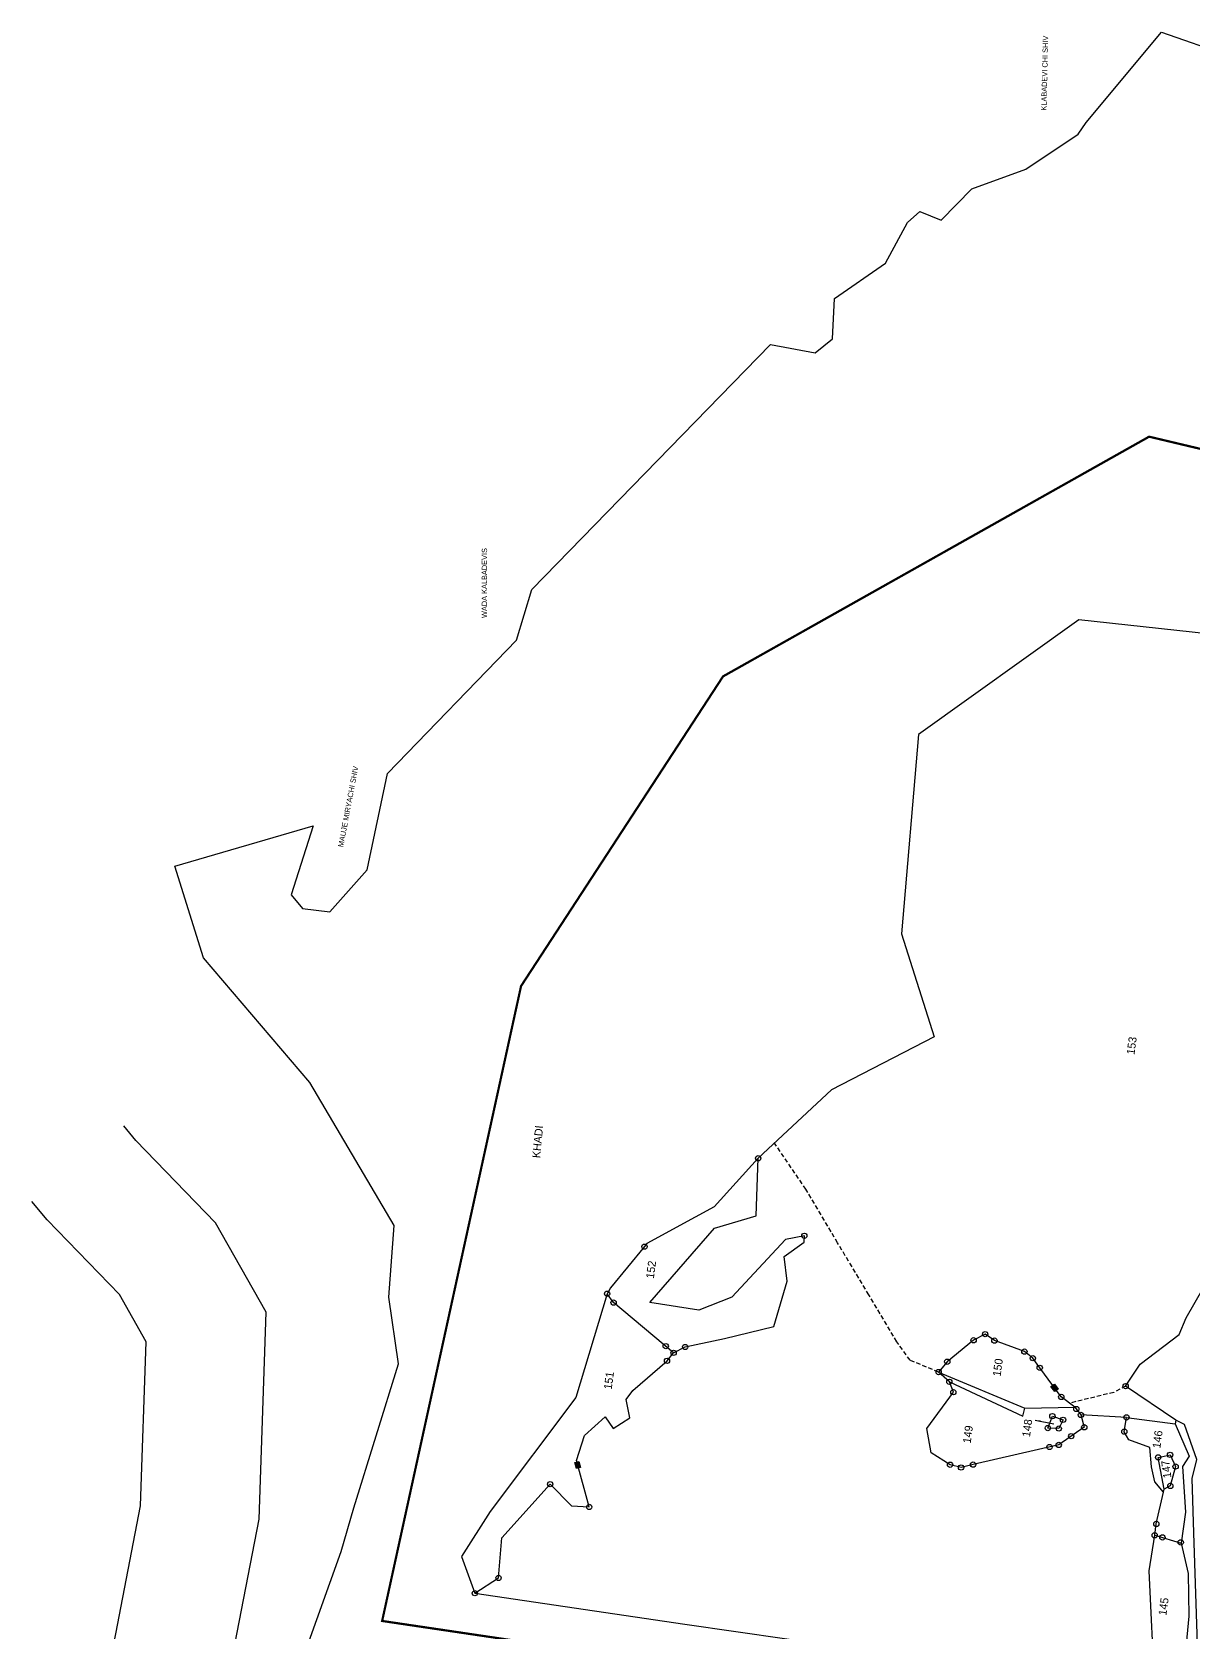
# Model space of a CAD drawing. Header units: metres. Extents: x 316291 to 322492, y 1878982 to 1885522.
# Drawn here: x 316515 to 317850, y 1883682 to 1885522 of the extents above; entities that cross this region are included whole.
import ezdxf

# ---------------------------------------------------------------- set-up
doc = ezdxf.new("R2010")
doc.units = ezdxf.units.M
doc.linetypes.add('DASHDOT', pattern=[1, 0.5, -0.25, 0, -0.25])
doc.linetypes.add('DASHED', pattern=[0.75, 0.5, -0.25])
for name, color, linetype in [('LINE_FOOTPATH', 1, 'DASHED'), ('NATIONAL HIGHWAY', 20, 'Continuous'), ('OFF', 1, 'Continuous'), ('POLY_PARCEL', 6, 'Continuous'), ('POLY_ROAD', 30, 'Continuous'), ('POLY_WATER', 4, 'Continuous'), ('SYM_ARROW', 1, 'Continuous'), ('SYM_STONE', 1, 'Continuous'), ('TEXT_MAPIN', 7, 'Continuous'), ('TEXT_MAPOUT', 7, 'Continuous'), ('TEXT_PARCEL', 7, 'Continuous'), ('V_BOUND_STREAM_LINE', 7, 'DASHDOT')]:
    doc.layers.add(name, color=color, linetype=linetype)
doc.styles.add('TEXT_MAP', font='')
doc.styles.get('TEXT_MAP').set_extended_font_data('Kruti Dev 050')
doc.dimstyles.get("Standard").update_dxf_attribs({"dimtxt": 0.18, "dimasz": 0.18, "dimexe": 0.18, "dimexo": 0.0625, "dimgap": 0.09, "dimtad": 0, "dimtih": 1, "dimtoh": 1, "dimdec": 4, "dimzin": 0, "dimdsep": 46, "dimtxsty": 'Standard', "dimcen": 0.09, "dimadec": 0, "dimazin": 0, "dimtfac": 1, "dimtdec": 4, "dimtofl": 0, "dimtmove": 0, "dimatfit": 3, "dimfxl": 1, "dimtolj": 1, "dimtzin": 0, "dimarcsym": 0})

# ---------------------------------------------------------------- blocks, each defined once
blk = doc.blocks.new('STONE')
blk.add_circle((0, 0), 0.851)
blk = doc.blocks.new('STONESQUAREFILLED')
blk.add_hatch(color=256).paths.add_polyline_path([(0.7, -0.48), (0.7, 0.48), (-0.7, 0.48), (-0.7, -0.48)])
blk.add_lwpolyline([(-0.7, 0.48), (0.7, 0.48), (0.7, -0.48), (-0.7, -0.48)], close=True)
blk = doc.blocks.new('TEXTARROW')
blk.add_leader([(0.04, -0.01), (8.68, -0.01)], dimstyle='Standard', override={"dimtxt": 2.5, "dimasz": 2.5, "dimexe": 1.25, "dimexo": 0.625, "dimgap": 0.625, "dimtad": 1, "dimtih": 0, "dimtoh": 0, "dimzin": 8, "dimcen": 2.5, "dimtofl": 1})

msp = doc.modelspace()

# ---------------------------------------------------------------- linework, layer by layer
at = {"layer": 'LINE_FOOTPATH', "ltscale": 10}
for points in [[(317557.7, 1883981.2), (317524.8, 1883994.7), (317509.6, 1884016.1), (317477.3, 1884070), (317441.5, 1884129.7), (317405, 1884191.4), (317368.8, 1884244.6)], [(317772.8, 1883965), (317759.2, 1883957.8), (317708.3, 1883945.4)]]:
    msp.add_lwpolyline(points, dxfattribs=at)
at = {"layer": 'NATIONAL HIGHWAY'}
for p, q in [((316634.2, 1884247.5), (316620.2, 1884264.5)), ((316725.7, 1884152.8), (316634.2, 1884247.5)), ((316532.2, 1884156.3), (316514.7, 1884177.4)), ((316615.4, 1884070.2), (316532.2, 1884156.3)), ((316784.1, 1884050.1), (316725.7, 1884152.8)), ((316646.1, 1884016.1), (316615.4, 1884070.2)), ((316776, 1883811.9), (316784.1, 1884050.1)), ((316639.7, 1883827.4), (316646.1, 1884016.1)), ((316604.9, 1883648.2), (316639.7, 1883827.4)), ((316737.6, 1883614.1), (316776, 1883811.9))]:
    msp.add_line(p, q, dxfattribs=at)
at = {"layer": 'OFF'}
msp.add_lwpolyline([(317570, 1883970), (317557.7, 1883981.2)], dxfattribs=at)
at = {"layer": 'POLY_PARCEL'}
for points in [[(317252.8, 1884003.3), (317266.1, 1884010), (317311.5, 1884019.6), (317368.2, 1884033.4), (317383.6, 1884085.7), (317379.8, 1884113.9), (317403, 1884130.7), (317403.2, 1884137.9), (317381.6, 1884133.8), (317319.7, 1884067.3), (317281.9, 1884052.3), (317225.3, 1884061.3), (317299.7, 1884146.6), (317347.9, 1884161), (317350.1, 1884227.1)], [(317830.7, 1883925.7), (317772.8, 1883965), (317789.4, 1883990.4), (317834.3, 1884024.2), (317842.4, 1884043.4), (317895.8, 1884136.4)], [(317252.8, 1884003.3), (317183.8, 1884061.1), (317176.3, 1884071.3)], [(317714.3, 1883940.9), (317698.8, 1883952.6), (317674, 1883986.1), (317666.1, 1883997.1), (317656.3, 1884004.7), (317621.8, 1884017.4), (317611.2, 1884024.8), (317597.9, 1884017.7), (317567.6, 1883993.1), (317557.7, 1883981.2)], [(317024.1, 1883726.8), (317051.4, 1883744.4), (317055, 1883790.7), (317110.8, 1883852.2), (317135.2, 1883827.4), (317155.7, 1883826), (317140.9, 1883879.6), (317150.4, 1883908.1), (317174, 1883929.8), (317183.3, 1883916.3), (317202.5, 1883928.4), (317198.4, 1883949.8), (317205.8, 1883960), (317245.2, 1883994.1), (317252.8, 1884003.3)], [(317721.4, 1883931.9), (317725.2, 1883917.7), (317695.8, 1883897.4), (317597.3, 1883874.7), (317583.5, 1883871.4), (317570.8, 1883874.6), (317549, 1883888.2), (317544.1, 1883916.1), (317574.6, 1883958), (317570, 1883970)], [(317657, 1883939.8), (317714.3, 1883940.9)], [(317714.3, 1883940.9), (317721.4, 1883931.9)], [(317683.3, 1883916.8), (317688.5, 1883930.4), (317700.8, 1883926.2), (317695.9, 1883916.2)], [(317773.8, 1883929), (317721.4, 1883931.9)], [(317816.5, 1883843.2), (317806.5, 1883854.9), (317802.4, 1883872), (317800.5, 1883894.3), (317776.5, 1883903.1), (317771.3, 1883912.6), (317773.8, 1883929)], [(317773.8, 1883929), (317829.9, 1883921.7)], [(317695.9, 1883916.2), (317683.3, 1883916.8)], [(317816.5, 1883843.2), (317817.3, 1883846.4)], [(317806.2, 1883793.4), (317808.1, 1883806.5), (317816.5, 1883843.2)], [(317806.5, 1883615.9), (317799.9, 1883752.4), (317806.2, 1883793.4)], [(317806.2, 1883793.4), (317836.8, 1883784.5)]]:
    msp.add_lwpolyline(points, dxfattribs=at)
msp.add_lwpolyline([(317817.3, 1883846.4), (317810.2, 1883883), (317823.9, 1883886), (317830.3, 1883872.5), (317824.2, 1883850.2)], close=True, dxfattribs=at)
at = {"layer": 'POLY_ROAD'}
for points in [[(317557.7, 1883981.2), (317657, 1883939.8)], [(317570, 1883970), (317654.5, 1883930.6), (317657, 1883939.8)], [(317862.2, 1883446.1), (317829.7, 1883526.7), (317819, 1883557.7), (317856.4, 1883644.9), (317851.1, 1883796.4), (317849.4, 1883858.9), (317854.8, 1883880.5), (317840.5, 1883920.9), (317830.7, 1883925.7)], [(317830.7, 1883925.7), (317829.9, 1883921.7)], [(317829.9, 1883921.7), (317845.9, 1883884.4), (317838.3, 1883872.4), (317841.6, 1883820.2), (317836.8, 1883784.5)], [(317836.8, 1883784.5), (317844.6, 1883749.6), (317845.5, 1883700.6), (317840.3, 1883644), (317810, 1883558.9), (317822.9, 1883519.4)]]:
    msp.add_lwpolyline(points, dxfattribs=at)
at = {"layer": 'POLY_WATER'}
for points in [[(316829.5, 1883660.2), (316870.3, 1883774.9), (316885, 1883825.1), (316936.4, 1883990.7), (316925.3, 1884067.3), (316931.5, 1884149.8), (316834.2, 1884314.3), (316711.9, 1884457.6), (316679, 1884562.9), (316838.3, 1884609.4), (316812.9, 1884530.1), (316826, 1884514.3), (316857.5, 1884510.6), (316900.1, 1884558.8), (316923.5, 1884669.5), (317072.1, 1884823.1), (317089.6, 1884881.1), (317364.3, 1885163.1), (317415.5, 1885153.3), (317435.5, 1885169.4), (317438, 1885216), (317496.6, 1885256.7), (317521.9, 1885303.2), (317536.2, 1885315.9), (317560.4, 1885306.2), (317596, 1885341.9), (317658, 1885364.6), (317718.3, 1885405.1), (317727.5, 1885418.5), (317813.9, 1885522.4), (318045.2, 1885441.9)], [(319250.8, 1884105.5), (319173.1, 1884318.6), (319096.9, 1884452.4), (318574.7, 1884538.7), (318330.5, 1884583.6), (318298.9, 1884724.9), (318235.2, 1884786.8), (318074.9, 1884807.6), (317718.9, 1884846.5), (317534.5, 1884714.5), (317515, 1884485.3), (317552.4, 1884366.9), (317434.5, 1884305.8), (317350.1, 1884227.1)], [(317350.1, 1884227.1), (317299.6, 1884171.3), (317277.5, 1884159.5), (317222, 1884129.1), (317219.3, 1884125.4), (317180.3, 1884078.2), (317176.3, 1884071.3)], [(317176.3, 1884071.3), (317140.2, 1883951.8), (317041.7, 1883820.9), (317008.7, 1883769.1), (317024.1, 1883726.8)], [(317024.1, 1883726.8), (317265.8, 1883691.1), (317441.7, 1883665.8), (317699.1, 1883631), (317806.5, 1883615.9)]]:
    msp.add_lwpolyline(points, dxfattribs=at)
at = {"layer": 'V_BOUND_STREAM_LINE', "ltscale": 10, "const_width": 2.56}
msp.add_lwpolyline([(317986, 1883232), (317801.4, 1883276.4), (317726, 1883484.5), (317211.7, 1883651.3), (316917.5, 1883694.9), (317077.3, 1884425.1), (317309.7, 1884781.3), (317799.8, 1885057), (318478.4, 1884895.7), (319103.5, 1884572.7), (319407.8, 1884397.3), (319250.8, 1884105.5)], dxfattribs=at)

# ---------------------------------------------------------------- block references
at = {"layer": 'SYM_ARROW', "xscale": 2.54215433898894, "yscale": 2.54215433898894, "zscale": 2.54215433898894, "rotation": 349.1686202335023}
msp.add_blockref('TEXTARROW', (317668.5, 1883925.9), dxfattribs=at)
at = {"layer": 'SYM_STONE'}
for name, p, xscale, yscale, zscale, rotation in [('STONE', (317350.1, 1884227.1), 3.578321005867366, 3.578321005867366, 3.578321005867366, 82.29872296275367), ('STONE', (317403.2, 1884137.9), 3.578321005867366, 3.578321005867366, 3.578321005867366, 82.29872296275367), ('STONE', (317219.3, 1884125.4), 3.578321005867366, 3.578321005867366, 3.578321005867366, 82.29872296275367), ('STONE', (317176.3, 1884071.3), 3.578321005867366, 3.578321005867366, 3.578321005867366, 82.29872296275367), ('STONE', (317183.8, 1884061.1), 3.578321005867366, 3.578321005867366, 3.578321005867366, 82.29872296275367), ('STONE', (317243.7, 1884011), 3.578321005867366, 3.578321005867366, 3.578321005867366, 82.29872296275367), ('STONE', (317266.1, 1884010), 3.578321005867366, 3.578321005867366, 3.578321005867366, 82.29872296275367), ('STONE', (317597.9, 1884017.7), 3.578321005867366, 3.578321005867366, 3.578321005867366, 82.29872296275367), ('STONE', (317611.2, 1884024.8), 3.578321005867366, 3.578321005867366, 3.578321005867366, 82.29872296275367), ('STONE', (317621.8, 1884017.4), 3.578321005867366, 3.578321005867366, 3.578321005867366, 82.29872296275367), ('STONE', (317245.2, 1883994.1), 3.578321005867366, 3.578321005867366, 3.578321005867366, 82.29872296275367), ('STONE', (317252.8, 1884003.3), 3.578321005867366, 3.578321005867366, 3.578321005867366, 82.29872296275367), ('STONE', (317567.6, 1883993.1), 3.578321005867366, 3.578321005867366, 3.578321005867366, 82.29872296275367), ('STONE', (317656.3, 1884004.7), 3.578321005867366, 3.578321005867366, 3.578321005867366, 82.29872296275367), ('STONE', (317666.1, 1883997.1), 3.578321005867366, 3.578321005867366, 3.578321005867366, 82.29872296275367), ('STONE', (317557.7, 1883981.2), 3.578321005867366, 3.578321005867366, 3.578321005867366, 82.29872296275367), ('STONE', (317570, 1883970), 3.578321005867366, 3.578321005867366, 3.578321005867366, 82.29872296275367), ('STONE', (317674, 1883986.1), 3.578321005867366, 3.578321005867366, 3.578321005867366, 82.29872296275367), ('STONE', (317574.6, 1883958), 3.578321005867366, 3.578321005867366, 3.578321005867366, 82.29872296275367), ('STONESQUAREFILLED', (317691, 1883963.1), 5.111887151239095, 5.111887151239095, 5.111887151239095, 126.5701148494294), ('STONE', (317698.8, 1883952.6), 3.578321005867366, 3.578321005867366, 3.578321005867366, 82.29872296275367), ('STONE', (317772.8, 1883965), 3.578321005867366, 3.578321005867366, 3.578321005867366, 82.29872296275367), ('STONE', (317716.1, 1883938.7), 3.578321005867366, 3.578321005867366, 3.578321005867366, 82.29872296275367), ('STONE', (317683.3, 1883916.8), 3.578321005867366, 3.578321005867366, 3.578321005867366, 82.29872296275367), ('STONE', (317688.5, 1883930.4), 3.578321005867366, 3.578321005867366, 3.578321005867366, 82.29872296275367), ('STONE', (317695.9, 1883916.2), 3.578321005867366, 3.578321005867366, 3.578321005867366, 82.29872296275367), ('STONE', (317700.8, 1883926.2), 3.578321005867366, 3.578321005867366, 3.578321005867366, 82.29872296275367), ('STONE', (317721.4, 1883931.9), 3.578321005867366, 3.578321005867366, 3.578321005867366, 82.29872296275367), ('STONE', (317725.2, 1883917.7), 3.578321005867366, 3.578321005867366, 3.578321005867366, 82.29872296275367), ('STONE', (317773.8, 1883929), 3.578321005867366, 3.578321005867366, 3.578321005867366, 82.29872296275367), ('STONE', (317695.8, 1883897.4), 3.578321005867366, 3.578321005867366, 3.578321005867366, 82.29872296275367), ('STONE', (317710.2, 1883907.4), 3.578321005867366, 3.578321005867366, 3.578321005867366, 82.29872296275367), ('STONE', (317771.3, 1883912.6), 3.578321005867366, 3.578321005867366, 3.578321005867366, 82.29872296275367), ('STONE', (317685.2, 1883895), 3.578321005867366, 3.578321005867366, 3.578321005867366, 82.29872296275367), ('STONE', (317810.2, 1883883), 3.578321005867366, 3.578321005867366, 3.578321005867366, 82.29872296275367), ('STONE', (317823.9, 1883886), 3.578321005867366, 3.578321005867366, 3.578321005867366, 82.29872296275367), ('STONESQUAREFILLED', (317142.4, 1883874.2), 5.111887151239095, 5.111887151239095, 5.111887151239095, 285.4131869734321), ('STONE', (317570.8, 1883874.6), 3.578321005867366, 3.578321005867366, 3.578321005867366, 82.29872296275367), ('STONE', (317583.5, 1883871.4), 3.578321005867366, 3.578321005867366, 3.578321005867366, 82.29872296275367), ('STONE', (317597.3, 1883874.7), 3.578321005867366, 3.578321005867366, 3.578321005867366, 82.29872296275367), ('STONE', (317830.3, 1883872.5), 3.578321005867366, 3.578321005867366, 3.578321005867366, 82.29872296275367), ('STONE', (317110.8, 1883852.2), 3.578321005867366, 3.578321005867366, 3.578321005867366, 82.29872296275367), ('STONE', (317824.2, 1883850.2), 3.578321005867366, 3.578321005867366, 3.578321005867366, 82.29872296275367), ('STONE', (317155.7, 1883826), 3.578321005867366, 3.578321005867366, 3.578321005867366, 82.29872296275367), ('STONE', (317808.1, 1883806.5), 3.578321005867366, 3.578321005867366, 3.578321005867366, 82.29872296275367), ('STONE', (317806.2, 1883793.4), 3.578321005867366, 3.578321005867366, 3.578321005867366, 82.29872296275367), ('STONE', (317815.1, 1883791), 3.578321005867366, 3.578321005867366, 3.578321005867366, 82.29872296275367), ('STONE', (317836.2, 1883785.3), 3.578321005867366, 3.578321005867366, 3.578321005867366, 82.29872296275367), ('STONE', (317051.4, 1883744.4), 3.578321005867366, 3.578321005867366, 3.578321005867366, 82.29872296275367), ('STONE', (317024.1, 1883726.8), 3.578321005867366, 3.578321005867366, 3.578321005867366, 82.29872296275367)]:
    msp.add_blockref(name, p, dxfattribs=dict(at, xscale=xscale, yscale=yscale, zscale=zscale, rotation=rotation))

# ---------------------------------------------------------------- texts
at = {"layer": 'TEXT_MAPIN'}
msp.add_text('KHADI ', height=9.2, rotation=84.4997, dxfattribs=at).set_placement((317099.2, 1884226.9))
at = {"layer": 'TEXT_MAPOUT'}
for s, rotation, p in [('KLABADEVI CHI SHIV', 88.6342, (317681.7, 1885432)), ('WADA KALBADEVIS', 89.8881, (317038.1, 1884848.4)), ('MAUJE MIRYACHI SHIV', 79.2882, (316872.7, 1884584.5))]:
    msp.add_text(s, height=6.134, rotation=rotation, dxfattribs=at).set_placement(p)
at = {"layer": 'TEXT_PARCEL', "style": 'TEXT_MAP'}
for s, rotation, p in [('153', 82.2987, (317782.9, 1884345.8)), ('152', 82.2987, (317230, 1884088.2)), ('150', 82.2987, (317628.9, 1883975.7)), ('151', 82.2987, (317181.5, 1883960.6)), ('149', 82.2987, (317594.5, 1883898.7)), ('148', 82.2987, (317662.7, 1883906)), ('146', 82.2987, (317812.7, 1883893)), ('147', 97.7495, (317825.5, 1883859.8)), ('145', 82.2987, (317819.6, 1883700.7))]:
    msp.add_text(s, height=9.2, rotation=rotation, dxfattribs=at).set_placement(p)

doc.saveas('drawing.dxf')
